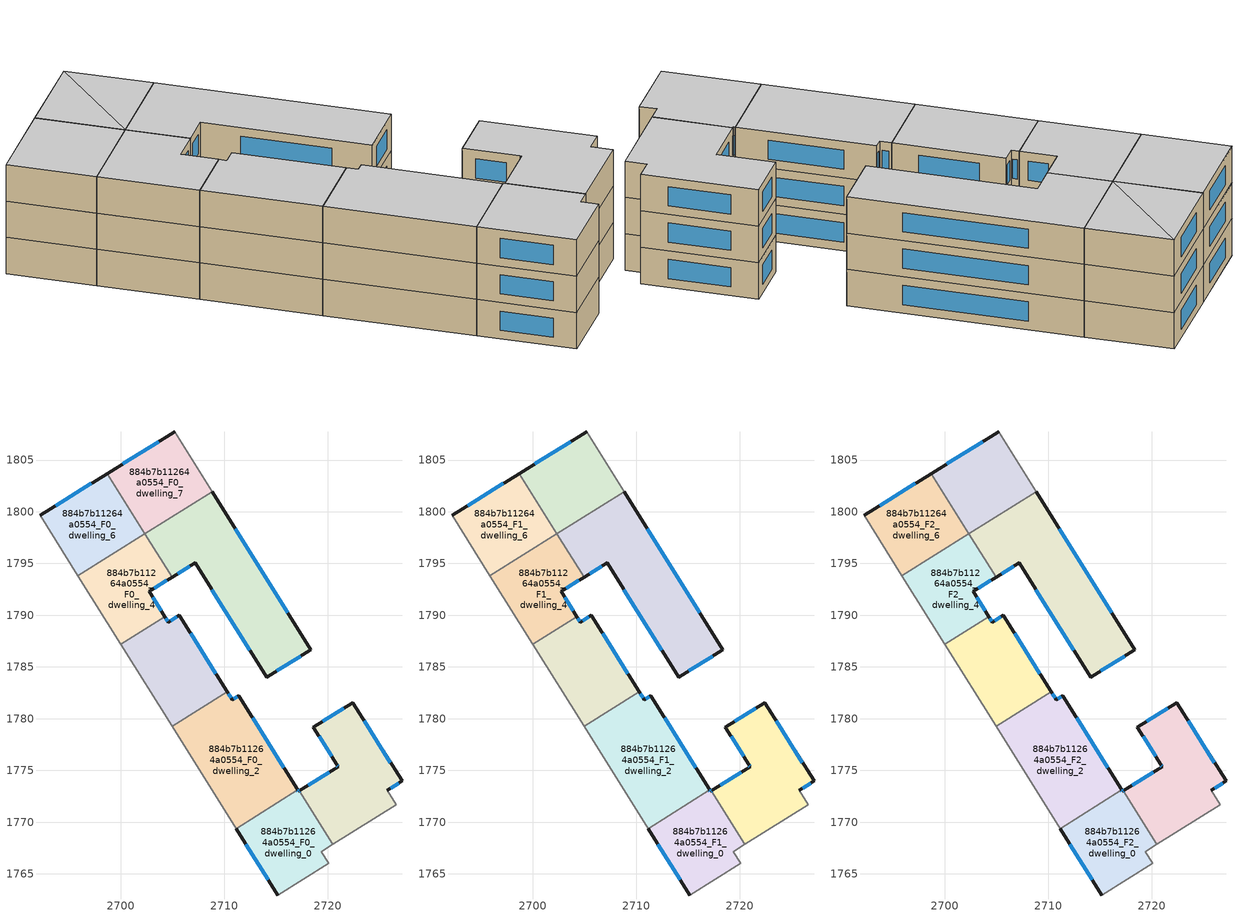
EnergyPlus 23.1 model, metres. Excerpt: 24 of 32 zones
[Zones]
884b7b11264a0554_F0_dwelling_0
 floor ground (EU_floor_Construction): 2717.26,1773.03 2720.52,1767.84 2719.4,1767.14 2720.12,1766 2715.18,1762.93 2711.14,1769.38 2717.1,1773.11 2717.18,1772.98 z0
 wall outside (EU_wall_Construction): 2711.14,1769.38 2715.18,1762.93 / 2717.26,1773.03 2717.18,1772.98 2717.1,1773.11 z0:3
 wall adiabatic (EU_wall_Construction): 2715.18,1762.93 2720.12,1766 2719.4,1767.14 2720.52,1767.84 z0:3
 wall to 884b7b11264a0554_F0_dwelling_2 (EU_wall_Construction): 2717.1,1773.1 2711.14,1769.38 z0:3
 wall to 884b7b11264a0554_F0_dwelling_1 (EU_wall_Construction): 2720.51,1767.84 2717.26,1773.03 z0:3
 window (EU_Window_Construction): 2712.09,1767.86 2714.23,1764.44 / 2717.16,1773.01 2717.12,1773.08 / 2717.24,1773.02 2717.2,1772.99 z0.7:2.3
884b7b11264a0554_F0_dwelling_1
 floor ground (EU_floor_Construction): 2722.44,1781.55 2727.19,1773.98 2725.75,1773.08 2726.64,1771.66 2720.52,1767.84 2717.26,1773.03 2721.02,1775.36 2720.93,1775.5 2718.63,1779.18 z0
 wall outside (EU_wall_Construction): 2725.75,1773.08 2727.19,1773.98 2722.44,1781.55 2718.63,1779.18 2720.93,1775.5 2721.02,1775.36 2717.26,1773.03 z0:3
 wall adiabatic (EU_wall_Construction): 2720.52,1767.84 2726.64,1771.66 2725.75,1773.08 z0:3
 window (EU_Window_Construction): 2726.07,1775.76 2723.55,1779.78 / 2726.08,1773.29 2726.85,1773.77 / 2720.14,1774.82 2718.14,1773.58 / 2720.95,1775.47 2721,1775.4 / 2719.17,1778.32 2720.39,1776.37 / 2721.54,1781 2719.52,1779.74 z0.7:2.3
884b7b11264a0554_F0_dwelling_2
 floor ground (EU_floor_Construction): 2711.4,1782.22 2717.1,1773.11 2711.14,1769.38 2704.96,1779.26 2710.29,1782.6 2710.77,1781.83 z0
 wall outside (EU_wall_Construction): 2717.1,1773.11 2711.4,1782.22 2710.77,1781.83 2710.29,1782.6 z0:3
 wall adiabatic (EU_wall_Construction): 2704.96,1779.26 2711.14,1769.38 z0:3
 wall to 884b7b11264a0554_F0_dwelling_3 (EU_wall_Construction): 2710.29,1782.6 2704.95,1779.26 z0:3
 window (EU_Window_Construction): 2710.66,1782.01 2710.4,1782.42 / 2711.25,1782.13 2710.92,1781.92 / 2715.76,1775.24 2712.74,1780.08 z0.7:2.3
884b7b11264a0554_F0_dwelling_3
 floor ground (EU_floor_Construction): 2705.67,1789.99 2710.29,1782.6 2704.96,1779.26 2700.01,1787.17 2704.27,1789.84 2704.6,1789.31 z0
 wall outside (EU_wall_Construction): 2710.29,1782.6 2705.67,1789.99 2704.6,1789.31 2704.27,1789.84 z0:3
 wall adiabatic (EU_wall_Construction): 2700.01,1787.17 2704.96,1779.26 z0:3
 wall to 884b7b11264a0554_F0_dwelling_4 (EU_wall_Construction): 2704.27,1789.84 2700,1787.17 z0:3
 window (EU_Window_Construction): 2704.52,1789.44 2704.35,1789.71 / 2705.42,1789.83 2704.85,1789.47 / 2709.2,1784.34 2706.75,1788.25 z0.7:2.3
884b7b11264a0554_F0_dwelling_4
 floor ground (EU_floor_Construction): 2702.32,1797.87 2704.96,1793.68 2702.73,1792.29 2704.27,1789.84 2700,1787.17 2695.84,1793.82 z0; 2702.33,1797.88 2704.96,1793.68 2702.32,1797.87 z0
 wall outside (EU_wall_Construction): 2704.27,1789.84 2702.73,1792.29 2704.96,1793.68 z0:3
 wall adiabatic (EU_wall_Construction): 2695.84,1793.82 2700.01,1787.17 z0:3
 wall to 884b7b11264a0554_F0_dwelling_5 (EU_wall_Construction): 2704.96,1793.68 2702.33,1797.88 z0:3
 wall to 884b7b11264a0554_F0_dwelling_6 (EU_wall_Construction): 2702.32,1797.87 2695.84,1793.82 z0:3
 wall to 884b7b11264a0554_F0_dwelling_7 (EU_wall_Construction): 2702.33,1797.88 2702.32,1797.87 z0:3
 window (EU_Window_Construction): 2703.26,1792.62 2704.44,1793.36 / 2703.91,1790.41 2703.09,1791.72 z0.7:2.3
884b7b11264a0554_F0_dwelling_5
 floor ground (EU_floor_Construction): 2708.82,1801.94 2718.38,1786.67 2714.1,1784.01 2707.18,1795.06 2704.96,1793.68 2702.33,1797.88 z0
 wall outside (EU_wall_Construction): 2704.96,1793.68 2707.18,1795.06 2714.1,1784.01 2718.38,1786.67 2708.82,1801.94 z0:3
 wall to 884b7b11264a0554_F0_dwelling_7 (EU_wall_Construction): 2708.82,1801.94 2702.33,1797.88 z0:3
 window (EU_Window_Construction): 2705.48,1794.01 2706.66,1794.74 / 2716.14,1790.26 2711.06,1798.36 / 2715.1,1784.63 2717.37,1786.04 / 2708.8,1792.47 2712.47,1786.6 z0.7:2.3
884b7b11264a0554_F0_dwelling_6
 floor ground (EU_floor_Construction): 2698.68,1803.68 2702.32,1797.87 2695.84,1793.82 2692.19,1799.65 z0
 wall outside (EU_wall_Construction): 2698.68,1803.68 2692.19,1799.65 z0:3
 wall adiabatic (EU_wall_Construction): 2692.19,1799.65 2695.84,1793.82 z0:3
 wall to 884b7b11264a0554_F0_dwelling_7 (EU_wall_Construction): 2702.32,1797.87 2698.68,1803.68 z0:3
 window (EU_Window_Construction): 2697.16,1802.74 2693.72,1800.6 z0.7:2.3
884b7b11264a0554_F0_dwelling_7
 floor ground (EU_floor_Construction): 2705.19,1807.73 2708.82,1801.94 2702.32,1797.87 2698.68,1803.68 z0
 wall outside (EU_wall_Construction): 2705.19,1807.73 2698.68,1803.68 z0:3
 wall adiabatic (EU_wall_Construction): 2708.82,1801.94 2705.19,1807.73 z0:3
 window (EU_Window_Construction): 2703.66,1806.78 2700.21,1804.64 z0.7:2.3
884b7b11264a0554_F1_dwelling_0
 floor to 884b7b11264a0554_F0_dwelling_0 (EU_floor_Construction): 2717.26,1773.03 2720.51,1767.84 2719.4,1767.14 2720.12,1766 2715.18,1762.93 2711.14,1769.38 2717.1,1773.11 2717.18,1772.98 z3
 wall outside (EU_wall_Construction): 2711.14,1769.38 2715.18,1762.93 / 2717.26,1773.03 2717.18,1772.98 2717.1,1773.11 z3:6
 wall adiabatic (EU_wall_Construction): 2715.18,1762.93 2720.12,1766 2719.4,1767.14 2720.52,1767.84 z3:6
 wall to 884b7b11264a0554_F1_dwelling_2 (EU_wall_Construction): 2717.1,1773.1 2711.14,1769.38 z3:6
 wall to 884b7b11264a0554_F1_dwelling_1 (EU_wall_Construction): 2720.51,1767.84 2717.26,1773.03 z3:6
 window (EU_Window_Construction): 2712.09,1767.86 2714.23,1764.44 / 2717.16,1773.01 2717.12,1773.08 / 2717.24,1773.02 2717.2,1772.99 z3.7:5.3
884b7b11264a0554_F1_dwelling_1
 floor to 884b7b11264a0554_F0_dwelling_1 (EU_floor_Construction): 2722.44,1781.55 2727.19,1773.98 2725.75,1773.08 2726.64,1771.66 2720.51,1767.84 2717.26,1773.03 2721.02,1775.36 2720.93,1775.5 2718.63,1779.18 z3
 wall outside (EU_wall_Construction): 2725.75,1773.08 2727.19,1773.98 2722.44,1781.55 2718.63,1779.18 2720.93,1775.5 2721.02,1775.36 2717.26,1773.03 z3:6
 wall adiabatic (EU_wall_Construction): 2720.52,1767.84 2726.64,1771.66 2725.75,1773.08 z3:6
 window (EU_Window_Construction): 2726.07,1775.76 2723.55,1779.78 / 2726.08,1773.29 2726.85,1773.77 / 2720.14,1774.82 2718.14,1773.58 / 2720.95,1775.47 2721,1775.4 / 2719.17,1778.32 2720.39,1776.37 / 2721.54,1781 2719.52,1779.74 z3.7:5.3
884b7b11264a0554_F1_dwelling_2
 floor to 884b7b11264a0554_F0_dwelling_2 (EU_floor_Construction): 2711.4,1782.22 2717.1,1773.11 2711.14,1769.38 2704.95,1779.26 2710.29,1782.6 2710.77,1781.83 z3
 wall outside (EU_wall_Construction): 2717.1,1773.11 2711.4,1782.22 2710.77,1781.83 2710.29,1782.6 z3:6
 wall adiabatic (EU_wall_Construction): 2704.96,1779.26 2711.14,1769.38 z3:6
 wall to 884b7b11264a0554_F1_dwelling_3 (EU_wall_Construction): 2710.29,1782.6 2704.95,1779.26 z3:6
 window (EU_Window_Construction): 2710.66,1782.01 2710.4,1782.42 / 2711.25,1782.13 2710.92,1781.92 / 2715.76,1775.24 2712.74,1780.08 z3.7:5.3
884b7b11264a0554_F1_dwelling_3
 floor to 884b7b11264a0554_F0_dwelling_3 (EU_floor_Construction): 2705.67,1789.99 2710.29,1782.6 2704.95,1779.26 2700,1787.17 2704.27,1789.84 2704.6,1789.31 z3
 wall outside (EU_wall_Construction): 2710.29,1782.6 2705.67,1789.99 2704.6,1789.31 2704.27,1789.84 z3:6
 wall adiabatic (EU_wall_Construction): 2700.01,1787.17 2704.96,1779.26 z3:6
 wall to 884b7b11264a0554_F1_dwelling_4 (EU_wall_Construction): 2704.27,1789.84 2700,1787.17 z3:6
 window (EU_Window_Construction): 2704.52,1789.44 2704.35,1789.71 / 2705.42,1789.83 2704.85,1789.47 / 2709.2,1784.34 2706.75,1788.25 z3.7:5.3
884b7b11264a0554_F1_dwelling_4
 floor to 884b7b11264a0554_F0_dwelling_4 (EU_floor_Construction): 2702.32,1797.87 2704.96,1793.68 2702.73,1792.29 2704.27,1789.84 2700,1787.17 2695.84,1793.82 z3; 2702.33,1797.88 2704.96,1793.68 2702.32,1797.88 z3
 wall outside (EU_wall_Construction): 2704.27,1789.84 2702.73,1792.29 2704.96,1793.68 z3:6
 wall adiabatic (EU_wall_Construction): 2695.84,1793.82 2700.01,1787.17 z3:6
 wall to 884b7b11264a0554_F1_dwelling_5 (EU_wall_Construction): 2704.96,1793.68 2702.33,1797.88 z3:6
 wall to 884b7b11264a0554_F1_dwelling_6 (EU_wall_Construction): 2702.32,1797.87 2695.84,1793.82 z3:6
 wall to 884b7b11264a0554_F1_dwelling_7 (EU_wall_Construction): 2702.33,1797.88 2702.32,1797.87 z3:6
 window (EU_Window_Construction): 2703.26,1792.62 2704.44,1793.36 / 2703.91,1790.41 2703.09,1791.72 z3.7:5.3
884b7b11264a0554_F1_dwelling_5
 floor to 884b7b11264a0554_F0_dwelling_5 (EU_floor_Construction): 2708.82,1801.94 2718.38,1786.67 2714.1,1784.01 2707.18,1795.06 2704.96,1793.68 2702.33,1797.88 z3
 wall outside (EU_wall_Construction): 2704.96,1793.68 2707.18,1795.06 2714.1,1784.01 2718.38,1786.67 2708.82,1801.94 z3:6
 wall to 884b7b11264a0554_F1_dwelling_7 (EU_wall_Construction): 2708.82,1801.94 2702.33,1797.88 z3:6
 window (EU_Window_Construction): 2705.48,1794.01 2706.66,1794.74 / 2716.14,1790.26 2711.06,1798.36 / 2715.1,1784.63 2717.37,1786.04 / 2708.8,1792.47 2712.47,1786.6 z3.7:5.3
884b7b11264a0554_F1_dwelling_6
 floor to 884b7b11264a0554_F0_dwelling_6 (EU_floor_Construction): 2698.68,1803.68 2702.32,1797.87 2695.84,1793.82 2692.19,1799.65 z3
 wall outside (EU_wall_Construction): 2698.68,1803.68 2692.19,1799.65 z3:6
 wall adiabatic (EU_wall_Construction): 2692.19,1799.65 2695.84,1793.82 z3:6
 wall to 884b7b11264a0554_F1_dwelling_7 (EU_wall_Construction): 2702.32,1797.87 2698.68,1803.68 z3:6
 window (EU_Window_Construction): 2697.16,1802.74 2693.72,1800.6 z3.7:5.3
884b7b11264a0554_F1_dwelling_7
 floor to 884b7b11264a0554_F0_dwelling_7 (EU_floor_Construction): 2705.19,1807.73 2702.33,1797.88 2702.32,1797.87 2698.68,1803.68 z3; 2705.19,1807.73 2708.82,1801.94 2702.33,1797.88 z3
 wall outside (EU_wall_Construction): 2705.19,1807.73 2698.68,1803.68 z3:6
 wall adiabatic (EU_wall_Construction): 2708.82,1801.94 2705.19,1807.73 z3:6
 window (EU_Window_Construction): 2703.66,1806.78 2700.21,1804.64 z3.7:5.3
884b7b11264a0554_F2_dwelling_0
 floor to 884b7b11264a0554_F1_dwelling_0 (EU_floor_Construction): 2717.26,1773.03 2720.51,1767.84 2719.4,1767.14 2720.12,1766 2715.18,1762.93 2711.14,1769.38 2717.1,1773.11 2717.18,1772.98 z6
 wall outside (EU_wall_Construction): 2711.14,1769.38 2715.18,1762.93 / 2717.26,1773.03 2717.18,1772.98 2717.1,1773.11 z6:9
 wall adiabatic (EU_wall_Construction): 2715.18,1762.93 2720.12,1766 2719.4,1767.14 2720.52,1767.84 z6:9
 wall to 884b7b11264a0554_F2_dwelling_2 (EU_wall_Construction): 2717.1,1773.1 2711.14,1769.38 z6:9
 wall to 884b7b11264a0554_F2_dwelling_1 (EU_wall_Construction): 2720.51,1767.84 2717.26,1773.03 z6:9
 window (EU_Window_Construction): 2712.09,1767.86 2714.23,1764.44 / 2717.16,1773.01 2717.12,1773.08 / 2717.24,1773.02 2717.2,1772.99 z6.7:8.3
 ceiling to 884b7b11264a0554_F3_dwelling_0 (EU_floor_Construction): 2720.12,1766 2719.4,1767.14 2720.51,1767.84 2717.26,1773.03 2717.18,1772.98 2717.1,1773.11 2711.14,1769.38 2715.18,1762.93 z9
884b7b11264a0554_F2_dwelling_1
 floor to 884b7b11264a0554_F1_dwelling_1 (EU_floor_Construction): 2722.44,1781.55 2727.19,1773.98 2725.75,1773.08 2726.64,1771.66 2720.51,1767.84 2717.26,1773.03 2721.02,1775.36 2720.93,1775.5 2718.63,1779.18 z6
 wall outside (EU_wall_Construction): 2725.75,1773.08 2727.19,1773.98 2722.44,1781.55 2718.63,1779.18 2720.93,1775.5 2721.02,1775.36 2717.26,1773.03 z6:9
 wall adiabatic (EU_wall_Construction): 2720.52,1767.84 2726.64,1771.66 2725.75,1773.08 z6:9
 window (EU_Window_Construction): 2726.07,1775.76 2723.55,1779.78 / 2726.08,1773.29 2726.85,1773.77 / 2720.14,1774.82 2718.14,1773.58 / 2720.95,1775.47 2721,1775.4 / 2719.17,1778.32 2720.39,1776.37 / 2721.54,1781 2719.52,1779.74 z6.7:8.3
 ceiling to 884b7b11264a0554_F3_dwelling_1 (EU_floor_Construction): 2726.64,1771.66 2725.75,1773.08 2727.19,1773.98 2722.44,1781.55 2718.63,1779.18 2720.93,1775.5 2721.02,1775.36 2717.26,1773.03 2720.51,1767.84 z9
884b7b11264a0554_F2_dwelling_2
 floor to 884b7b11264a0554_F1_dwelling_2 (EU_floor_Construction): 2711.4,1782.22 2717.1,1773.11 2711.14,1769.38 2704.95,1779.26 2710.29,1782.6 2710.77,1781.83 z6
 wall outside (EU_wall_Construction): 2717.1,1773.11 2711.4,1782.22 2710.77,1781.83 2710.29,1782.6 z6:9
 wall adiabatic (EU_wall_Construction): 2704.96,1779.26 2711.14,1769.38 z6:9
 wall to 884b7b11264a0554_F2_dwelling_3 (EU_wall_Construction): 2710.29,1782.6 2704.95,1779.26 z6:9
 window (EU_Window_Construction): 2710.66,1782.01 2710.4,1782.42 / 2711.25,1782.13 2710.92,1781.92 / 2715.76,1775.24 2712.74,1780.08 z6.7:8.3
 ceiling to 884b7b11264a0554_F3_dwelling_2 (EU_floor_Construction): 2717.1,1773.11 2711.4,1782.22 2710.77,1781.83 2710.29,1782.6 2704.95,1779.26 2711.14,1769.38 z9
884b7b11264a0554_F2_dwelling_3
 floor to 884b7b11264a0554_F1_dwelling_3 (EU_floor_Construction): 2705.67,1789.99 2710.29,1782.6 2704.95,1779.26 2700,1787.17 2704.27,1789.84 2704.6,1789.31 z6
 wall outside (EU_wall_Construction): 2710.29,1782.6 2705.67,1789.99 2704.6,1789.31 2704.27,1789.84 z6:9
 wall adiabatic (EU_wall_Construction): 2700.01,1787.17 2704.96,1779.26 z6:9
 wall to 884b7b11264a0554_F2_dwelling_4 (EU_wall_Construction): 2704.27,1789.84 2700,1787.17 z6:9
 window (EU_Window_Construction): 2704.52,1789.44 2704.35,1789.71 / 2705.42,1789.83 2704.85,1789.47 / 2709.2,1784.34 2706.75,1788.25 z6.7:8.3
 ceiling to 884b7b11264a0554_F3_dwelling_3 (EU_floor_Construction): 2710.29,1782.6 2705.67,1789.99 2704.6,1789.31 2704.27,1789.84 2700,1787.17 2704.95,1779.26 z9
884b7b11264a0554_F2_dwelling_4
 floor to 884b7b11264a0554_F1_dwelling_4 (EU_floor_Construction): 2702.32,1797.87 2704.96,1793.68 2702.73,1792.29 2704.27,1789.84 2700,1787.17 2695.84,1793.82 z6; 2702.33,1797.88 2704.96,1793.68 2702.32,1797.88 z6
 wall outside (EU_wall_Construction): 2704.27,1789.84 2702.73,1792.29 2704.96,1793.68 z6:9
 wall adiabatic (EU_wall_Construction): 2695.84,1793.82 2700.01,1787.17 z6:9
 wall to 884b7b11264a0554_F2_dwelling_5 (EU_wall_Construction): 2704.96,1793.68 2702.33,1797.88 z6:9
 wall to 884b7b11264a0554_F2_dwelling_6 (EU_wall_Construction): 2702.32,1797.87 2695.84,1793.82 z6:9
 wall to 884b7b11264a0554_F2_dwelling_7 (EU_wall_Construction): 2702.33,1797.88 2702.32,1797.87 z6:9
 window (EU_Window_Construction): 2703.26,1792.62 2704.44,1793.36 / 2703.91,1790.41 2703.09,1791.72 z6.7:8.3
 ceiling to 884b7b11264a0554_F3_dwelling_4 (EU_floor_Construction): 2704.27,1789.84 2702.73,1792.29 2704.96,1793.68 2702.32,1797.87 2695.84,1793.82 2700,1787.17 z9; 2704.96,1793.68 2702.33,1797.88 2702.32,1797.88 z9
884b7b11264a0554_F2_dwelling_5
 floor to 884b7b11264a0554_F1_dwelling_5 (EU_floor_Construction): 2708.82,1801.94 2718.38,1786.67 2714.1,1784.01 2707.18,1795.06 2704.96,1793.68 2702.33,1797.88 z6
 wall outside (EU_wall_Construction): 2704.96,1793.68 2707.18,1795.06 2714.1,1784.01 2718.38,1786.67 2708.82,1801.94 z6:9
 wall to 884b7b11264a0554_F2_dwelling_7 (EU_wall_Construction): 2708.82,1801.94 2702.33,1797.88 z6:9
 window (EU_Window_Construction): 2705.48,1794.01 2706.66,1794.74 / 2716.14,1790.26 2711.06,1798.36 / 2715.1,1784.63 2717.37,1786.04 / 2708.8,1792.47 2712.47,1786.6 z6.7:8.3
 ceiling to 884b7b11264a0554_F3_dwelling_5 (EU_floor_Construction): 2718.38,1786.67 2708.82,1801.94 2702.33,1797.88 2704.96,1793.68 2707.18,1795.06 2714.1,1784.01 z9
884b7b11264a0554_F2_dwelling_6
 floor to 884b7b11264a0554_F1_dwelling_6 (EU_floor_Construction): 2698.68,1803.68 2702.32,1797.87 2695.84,1793.82 2692.19,1799.65 z6
 wall outside (EU_wall_Construction): 2698.68,1803.68 2692.19,1799.65 z6:9
 wall adiabatic (EU_wall_Construction): 2692.19,1799.65 2695.84,1793.82 z6:9
 wall to 884b7b11264a0554_F2_dwelling_7 (EU_wall_Construction): 2702.32,1797.87 2698.68,1803.68 z6:9
 window (EU_Window_Construction): 2697.16,1802.74 2693.72,1800.6 z6.7:8.3
 ceiling to 884b7b11264a0554_F3_dwelling_6 (EU_floor_Construction): 2702.32,1797.87 2698.68,1803.68 2692.19,1799.65 2695.84,1793.82 z9
884b7b11264a0554_F2_dwelling_7
 floor to 884b7b11264a0554_F1_dwelling_7 (EU_floor_Construction): 2705.19,1807.73 2702.33,1797.88 2702.32,1797.87 2698.68,1803.68 z6; 2705.19,1807.73 2708.82,1801.94 2702.33,1797.88 z6
 wall outside (EU_wall_Construction): 2705.19,1807.73 2698.68,1803.68 z6:9
 wall adiabatic (EU_wall_Construction): 2708.82,1801.94 2705.19,1807.73 z6:9
 window (EU_Window_Construction): 2703.66,1806.78 2700.21,1804.64 z6.7:8.3
 ceiling to 884b7b11264a0554_F3_dwelling_7 (EU_floor_Construction): 2702.33,1797.88 2705.19,1807.73 2698.68,1803.68 2702.32,1797.87 z9; 2708.82,1801.94 2705.19,1807.73 2702.33,1797.88 z9
[Building]
EU S2 Campaign: North Axis=0; Terrain=City; Solar Distribution=FullExterior
[Site:Location]
Budapest.Ferenc.Liszt.Intl.AP: Latitude=47.437; Longitude=19.256; Time Zone=1; Elevation=185
[SizingPeriod:WeatherFileDays]
AnnualSizingPeriod: Begin Month=1; Begin Day of Month=1; End Month=12; End Day of Month=31; Day of Week for Start Day=Monday; Use Weather File Daylight Saving Period=No; Use Weather File Rain and Snow Indicators=No
[MATERIAL]
EU_InternalMass_Material: Roughness=MediumRough; Thickness=0.1; Conductivity=1; Density=1800; Specific Heat=900; Thermal Absorptance=0.9; Solar Absorptance=0.7; Visible Absorptance=0.7
[MATERIAL:NOMASS] Roughness=MediumRough; Thermal Absorptance=0.9; Solar Absorptance=0.7; Visible Absorptance=0.7
Name | Thermal Resistance
EU_wall_NoMass | 0.832559
EU_floor_NoMass | 0.872794
[WINDOWMATERIAL:SIMPLEGLAZINGSYSTEM]
EU_Window_SimpleGlazing: UFactor=2.79869; Solar Heat Gain Coefficient=0.75; Visible Transmittance=0.75
[CONSTRUCTION]
EU_wall_Construction: EU_wall_NoMass
EU_floor_Construction: EU_floor_NoMass
EU_Window_Construction: EU_Window_SimpleGlazing
EU_InternalMass_Construction: EU_InternalMass_Material
[ZONE] Type=1; Multiplier=1; Ceiling Height=autocalculate; Floor Area=autocalculate; Part of Total Floor Area=Yes
Name | Volume
884b7b11264a0554_F0_dwelling_0; 884b7b11264a0554_F1_dwelling_0; 884b7b11264a0554_F2_dwelling_0 | 157.467
884b7b11264a0554_F0_dwelling_1 | 215.808
884b7b11264a0554_F1_dwelling_1; 884b7b11264a0554_F2_dwelling_1 | 215.807
884b7b11264a0554_F0_dwelling_2 | 243.836
884b7b11264a0554_F1_dwelling_2; 884b7b11264a0554_F2_dwelling_2 | 243.835
884b7b11264a0554_F0_dwelling_3; 884b7b11264a0554_F1_dwelling_3; 884b7b11264a0554_F2_dwelling_3 | 173.81
884b7b11264a0554_F0_dwelling_4; 884b7b11264a0554_F1_dwelling_4; 884b7b11264a0554_F2_dwelling_4 | 157.458
884b7b11264a0554_F0_dwelling_5; 884b7b11264a0554_F1_dwelling_5; 884b7b11264a0554_F2_dwelling_5 | 311.25
884b7b11264a0554_F0_dwelling_6; 884b7b11264a0554_F1_dwelling_6; 884b7b11264a0554_F2_dwelling_6 | 157.439
884b7b11264a0554_F0_dwelling_7; 884b7b11264a0554_F1_dwelling_7; 884b7b11264a0554_F2_dwelling_7 | 157.429
[INTERNALMASS] Construction=EU_InternalMass_Construction
Name | Zone or ZoneList | Surface Area
884b7b11264a0554_F0_dwelling_0_EU_InternalMass | 884b7b11264a0554_F0_dwelling_0 | 52.4889
884b7b11264a0554_F0_dwelling_1_EU_InternalMass | 884b7b11264a0554_F0_dwelling_1 | 71.9371
884b7b11264a0554_F0_dwelling_2_EU_InternalMass | 884b7b11264a0554_F0_dwelling_2 | 81.2787
884b7b11264a0554_F0_dwelling_3_EU_InternalMass | 884b7b11264a0554_F0_dwelling_3 | 57.9366
884b7b11264a0554_F0_dwelling_4_EU_InternalMass | 884b7b11264a0554_F0_dwelling_4 | 52.4868
884b7b11264a0554_F0_dwelling_5_EU_InternalMass | 884b7b11264a0554_F0_dwelling_5 | 103.749
884b7b11264a0554_F0_dwelling_6_EU_InternalMass | 884b7b11264a0554_F0_dwelling_6 | 52.4805
884b7b11264a0554_F0_dwelling_7_EU_InternalMass | 884b7b11264a0554_F0_dwelling_7 | 52.4772
884b7b11264a0554_F1_dwelling_0_EU_InternalMass | 884b7b11264a0554_F1_dwelling_0 | 52.4889
884b7b11264a0554_F1_dwelling_1_EU_InternalMass | 884b7b11264a0554_F1_dwelling_1 | 71.9371
884b7b11264a0554_F1_dwelling_2_EU_InternalMass | 884b7b11264a0554_F1_dwelling_2 | 81.2787
884b7b11264a0554_F1_dwelling_3_EU_InternalMass | 884b7b11264a0554_F1_dwelling_3 | 57.9366
884b7b11264a0554_F1_dwelling_4_EU_InternalMass | 884b7b11264a0554_F1_dwelling_4 | 52.4868
884b7b11264a0554_F1_dwelling_5_EU_InternalMass | 884b7b11264a0554_F1_dwelling_5 | 103.749
884b7b11264a0554_F1_dwelling_6_EU_InternalMass | 884b7b11264a0554_F1_dwelling_6 | 52.4805
884b7b11264a0554_F1_dwelling_7_EU_InternalMass | 884b7b11264a0554_F1_dwelling_7 | 52.4772
884b7b11264a0554_F2_dwelling_0_EU_InternalMass | 884b7b11264a0554_F2_dwelling_0 | 52.4889
884b7b11264a0554_F2_dwelling_1_EU_InternalMass | 884b7b11264a0554_F2_dwelling_1 | 71.9371
884b7b11264a0554_F2_dwelling_2_EU_InternalMass | 884b7b11264a0554_F2_dwelling_2 | 81.2787
884b7b11264a0554_F2_dwelling_3_EU_InternalMass | 884b7b11264a0554_F2_dwelling_3 | 57.9366
884b7b11264a0554_F2_dwelling_4_EU_InternalMass | 884b7b11264a0554_F2_dwelling_4 | 52.4868
884b7b11264a0554_F2_dwelling_5_EU_InternalMass | 884b7b11264a0554_F2_dwelling_5 | 103.749
884b7b11264a0554_F2_dwelling_6_EU_InternalMass | 884b7b11264a0554_F2_dwelling_6 | 52.4805
884b7b11264a0554_F2_dwelling_7_EU_InternalMass | 884b7b11264a0554_F2_dwelling_7 | 52.4772
[OTHEREQUIPMENT] Fuel Type=Electricity; Design Level Calculation Method=Watts/Area; Power per Zone Floor Area=1; Fraction Latent=0; Fraction Radiant=0; Fraction Lost=0; Carbon Dioxide Generation Rate=0; EndUse Subcategory=EU_Step8_InternalGains
Name | Zone or ZoneList or Space or SpaceList | Schedule
EU_Step8_InternalGain_884b7b11264a0554_F0_dwelling_0_f000 | 884b7b11264a0554_F0_dwelling_0 | EU_Step8_GainSchedule_884b7b11264a0554_F0_dwelling_0_f000
EU_Step8_InternalGain_884b7b11264a0554_F0_dwelling_1_f000 | 884b7b11264a0554_F0_dwelling_1 | EU_Step8_GainSchedule_884b7b11264a0554_F0_dwelling_1_f000
EU_Step8_InternalGain_884b7b11264a0554_F0_dwelling_2_f000 | 884b7b11264a0554_F0_dwelling_2 | EU_Step8_GainSchedule_884b7b11264a0554_F0_dwelling_2_f000
EU_Step8_InternalGain_884b7b11264a0554_F0_dwelling_3_f000 | 884b7b11264a0554_F0_dwelling_3 | EU_Step8_GainSchedule_884b7b11264a0554_F0_dwelling_3_f000
EU_Step8_InternalGain_884b7b11264a0554_F0_dwelling_4_f000 | 884b7b11264a0554_F0_dwelling_4 | EU_Step8_GainSchedule_884b7b11264a0554_F0_dwelling_4_f000
EU_Step8_InternalGain_884b7b11264a0554_F0_dwelling_5_f000 | 884b7b11264a0554_F0_dwelling_5 | EU_Step8_GainSchedule_884b7b11264a0554_F0_dwelling_5_f000
EU_Step8_InternalGain_884b7b11264a0554_F0_dwelling_6_f000 | 884b7b11264a0554_F0_dwelling_6 | EU_Step8_GainSchedule_884b7b11264a0554_F0_dwelling_6_f000
EU_Step8_InternalGain_884b7b11264a0554_F0_dwelling_7_f000 | 884b7b11264a0554_F0_dwelling_7 | EU_Step8_GainSchedule_884b7b11264a0554_F0_dwelling_7_f000
EU_Step8_InternalGain_884b7b11264a0554_F1_dwelling_0_f000 | 884b7b11264a0554_F1_dwelling_0 | EU_Step8_GainSchedule_884b7b11264a0554_F1_dwelling_0_f000
EU_Step8_InternalGain_884b7b11264a0554_F1_dwelling_1_f000 | 884b7b11264a0554_F1_dwelling_1 | EU_Step8_GainSchedule_884b7b11264a0554_F1_dwelling_1_f000
EU_Step8_InternalGain_884b7b11264a0554_F1_dwelling_2_f000 | 884b7b11264a0554_F1_dwelling_2 | EU_Step8_GainSchedule_884b7b11264a0554_F1_dwelling_2_f000
EU_Step8_InternalGain_884b7b11264a0554_F1_dwelling_3_f000 | 884b7b11264a0554_F1_dwelling_3 | EU_Step8_GainSchedule_884b7b11264a0554_F1_dwelling_3_f000
EU_Step8_InternalGain_884b7b11264a0554_F1_dwelling_4_f000 | 884b7b11264a0554_F1_dwelling_4 | EU_Step8_GainSchedule_884b7b11264a0554_F1_dwelling_4_f000
EU_Step8_InternalGain_884b7b11264a0554_F1_dwelling_5_f000 | 884b7b11264a0554_F1_dwelling_5 | EU_Step8_GainSchedule_884b7b11264a0554_F1_dwelling_5_f000
EU_Step8_InternalGain_884b7b11264a0554_F1_dwelling_6_f000 | 884b7b11264a0554_F1_dwelling_6 | EU_Step8_GainSchedule_884b7b11264a0554_F1_dwelling_6_f000
EU_Step8_InternalGain_884b7b11264a0554_F1_dwelling_7_f000 | 884b7b11264a0554_F1_dwelling_7 | EU_Step8_GainSchedule_884b7b11264a0554_F1_dwelling_7_f000
EU_Step8_InternalGain_884b7b11264a0554_F2_dwelling_0_f000 | 884b7b11264a0554_F2_dwelling_0 | EU_Step8_GainSchedule_884b7b11264a0554_F2_dwelling_0_f000
EU_Step8_InternalGain_884b7b11264a0554_F2_dwelling_1_f000 | 884b7b11264a0554_F2_dwelling_1 | EU_Step8_GainSchedule_884b7b11264a0554_F2_dwelling_1_f000
EU_Step8_InternalGain_884b7b11264a0554_F2_dwelling_2_f000 | 884b7b11264a0554_F2_dwelling_2 | EU_Step8_GainSchedule_884b7b11264a0554_F2_dwelling_2_f000
EU_Step8_InternalGain_884b7b11264a0554_F2_dwelling_3_f000 | 884b7b11264a0554_F2_dwelling_3 | EU_Step8_GainSchedule_884b7b11264a0554_F2_dwelling_3_f000
EU_Step8_InternalGain_884b7b11264a0554_F2_dwelling_4_f000 | 884b7b11264a0554_F2_dwelling_4 | EU_Step8_GainSchedule_884b7b11264a0554_F2_dwelling_4_f000
EU_Step8_InternalGain_884b7b11264a0554_F2_dwelling_5_f000 | 884b7b11264a0554_F2_dwelling_5 | EU_Step8_GainSchedule_884b7b11264a0554_F2_dwelling_5_f000
EU_Step8_InternalGain_884b7b11264a0554_F2_dwelling_6_f000 | 884b7b11264a0554_F2_dwelling_6 | EU_Step8_GainSchedule_884b7b11264a0554_F2_dwelling_6_f000
EU_Step8_InternalGain_884b7b11264a0554_F2_dwelling_7_f000 | 884b7b11264a0554_F2_dwelling_7 | EU_Step8_GainSchedule_884b7b11264a0554_F2_dwelling_7_f000
[ZONEVENTILATION:DESIGNFLOWRATE] Schedule=EU_AlwaysOn; Design Flow Rate Calculation Method=AirChanges/Hour; Air Changes per Hour=0.475469; Ventilation Type=Natural; Fan Pressure Rise=0; Fan Total Efficiency=1; Constant Term Coefficient=1; Temperature Term Coefficient=0; Velocity Term Coefficient=0; Velocity Squared Term Coefficient=0; Minimum Indoor Temperature=-100; Maximum Indoor Temperature=100; Delta Temperature=-100; Minimum Outdoor Temperature=-100; Maximum Outdoor Temperature=100; Maximum Wind Speed=40
Name | Zone or ZoneList or Space or SpaceList
EU_ConstantAir_884b7b11264a0554_F0_dwelling_0 | 884b7b11264a0554_F0_dwelling_0
EU_ConstantAir_884b7b11264a0554_F0_dwelling_1 | 884b7b11264a0554_F0_dwelling_1
EU_ConstantAir_884b7b11264a0554_F0_dwelling_2 | 884b7b11264a0554_F0_dwelling_2
EU_ConstantAir_884b7b11264a0554_F0_dwelling_3 | 884b7b11264a0554_F0_dwelling_3
EU_ConstantAir_884b7b11264a0554_F0_dwelling_4 | 884b7b11264a0554_F0_dwelling_4
EU_ConstantAir_884b7b11264a0554_F0_dwelling_5 | 884b7b11264a0554_F0_dwelling_5
EU_ConstantAir_884b7b11264a0554_F0_dwelling_6 | 884b7b11264a0554_F0_dwelling_6
EU_ConstantAir_884b7b11264a0554_F0_dwelling_7 | 884b7b11264a0554_F0_dwelling_7
EU_ConstantAir_884b7b11264a0554_F1_dwelling_0 | 884b7b11264a0554_F1_dwelling_0
EU_ConstantAir_884b7b11264a0554_F1_dwelling_1 | 884b7b11264a0554_F1_dwelling_1
EU_ConstantAir_884b7b11264a0554_F1_dwelling_2 | 884b7b11264a0554_F1_dwelling_2
EU_ConstantAir_884b7b11264a0554_F1_dwelling_3 | 884b7b11264a0554_F1_dwelling_3
EU_ConstantAir_884b7b11264a0554_F1_dwelling_4 | 884b7b11264a0554_F1_dwelling_4
EU_ConstantAir_884b7b11264a0554_F1_dwelling_5 | 884b7b11264a0554_F1_dwelling_5
EU_ConstantAir_884b7b11264a0554_F1_dwelling_6 | 884b7b11264a0554_F1_dwelling_6
EU_ConstantAir_884b7b11264a0554_F1_dwelling_7 | 884b7b11264a0554_F1_dwelling_7
EU_ConstantAir_884b7b11264a0554_F2_dwelling_0 | 884b7b11264a0554_F2_dwelling_0
EU_ConstantAir_884b7b11264a0554_F2_dwelling_1 | 884b7b11264a0554_F2_dwelling_1
EU_ConstantAir_884b7b11264a0554_F2_dwelling_2 | 884b7b11264a0554_F2_dwelling_2
EU_ConstantAir_884b7b11264a0554_F2_dwelling_3 | 884b7b11264a0554_F2_dwelling_3
EU_ConstantAir_884b7b11264a0554_F2_dwelling_4 | 884b7b11264a0554_F2_dwelling_4
EU_ConstantAir_884b7b11264a0554_F2_dwelling_5 | 884b7b11264a0554_F2_dwelling_5
EU_ConstantAir_884b7b11264a0554_F2_dwelling_6 | 884b7b11264a0554_F2_dwelling_6
EU_ConstantAir_884b7b11264a0554_F2_dwelling_7 | 884b7b11264a0554_F2_dwelling_7
[HVACTEMPLATE:THERMOSTAT] Constant Heating Setpoint=20; Constant Cooling Setpoint=50
EU_HeatOnly_884b7b11264a0554_F0_dwelling_0; EU_HeatOnly_884b7b11264a0554_F0_dwelling_1; EU_HeatOnly_884b7b11264a0554_F0_dwelling_2; EU_HeatOnly_884b7b11264a0554_F0_dwelling_3; EU_HeatOnly_884b7b11264a0554_F0_dwelling_4; EU_HeatOnly_884b7b11264a0554_F0_dwelling_5; EU_HeatOnly_884b7b11264a0554_F0_dwelling_6; EU_HeatOnly_884b7b11264a0554_F0_dwelling_7; EU_HeatOnly_884b7b11264a0554_F1_dwelling_0; EU_HeatOnly_884b7b11264a0554_F1_dwelling_1; EU_HeatOnly_884b7b11264a0554_F1_dwelling_2; EU_HeatOnly_884b7b11264a0554_F1_dwelling_3; EU_HeatOnly_884b7b11264a0554_F1_dwelling_4; EU_HeatOnly_884b7b11264a0554_F1_dwelling_5; EU_HeatOnly_884b7b11264a0554_F1_dwelling_6; EU_HeatOnly_884b7b11264a0554_F1_dwelling_7; EU_HeatOnly_884b7b11264a0554_F2_dwelling_0; EU_HeatOnly_884b7b11264a0554_F2_dwelling_1; EU_HeatOnly_884b7b11264a0554_F2_dwelling_2; EU_HeatOnly_884b7b11264a0554_F2_dwelling_3; EU_HeatOnly_884b7b11264a0554_F2_dwelling_4; EU_HeatOnly_884b7b11264a0554_F2_dwelling_5; EU_HeatOnly_884b7b11264a0554_F2_dwelling_6; EU_HeatOnly_884b7b11264a0554_F2_dwelling_7; EU_HeatOnly_884b7b11264a0554_F3_dwelling_0; EU_HeatOnly_884b7b11264a0554_F3_dwelling_1; EU_HeatOnly_884b7b11264a0554_F3_dwelling_2; EU_HeatOnly_884b7b11264a0554_F3_dwelling_3; EU_HeatOnly_884b7b11264a0554_F3_dwelling_4; EU_HeatOnly_884b7b11264a0554_F3_dwelling_5; EU_HeatOnly_884b7b11264a0554_F3_dwelling_6; EU_HeatOnly_884b7b11264a0554_F3_dwelling_7
[HVACTEMPLATE:ZONE:IDEALLOADSAIRSYSTEM] System Availability Schedule=EU_AlwaysOn; Maximum Heating Supply Air Temperature=50; Minimum Cooling Supply Air Temperature=13; Maximum Heating Supply Air Humidity Ratio=0.0156; Minimum Cooling Supply Air Humidity Ratio=0.0077; Heating Limit=NoLimit; Cooling Limit=NoLimit; Heating Availability Schedule=EU_AlwaysOn; Cooling Availability Schedule=EU_CoolingOff; Dehumidification Control Type=ConstantSensibleHeatRatio; Cooling Sensible Heat Ratio=0.7; Dehumidification Setpoint=60; Humidification Control Type=None; Humidification Setpoint=30; Outdoor Air Method=None; Outdoor Air Flow Rate per Person=0.00944; Outdoor Air Flow Rate per Zone Floor Area=0; Outdoor Air Flow Rate per Zone=0; Demand Controlled Ventilation Type=None; Outdoor Air Economizer Type=NoEconomizer; Heat Recovery Type=None; Sensible Heat Recovery Effectiveness=0.7; Latent Heat Recovery Effectiveness=0.65
Name | Template Thermostat
884b7b11264a0554_F0_dwelling_0 | EU_HeatOnly_884b7b11264a0554_F0_dwelling_0
884b7b11264a0554_F0_dwelling_1 | EU_HeatOnly_884b7b11264a0554_F0_dwelling_1
884b7b11264a0554_F0_dwelling_2 | EU_HeatOnly_884b7b11264a0554_F0_dwelling_2
884b7b11264a0554_F0_dwelling_3 | EU_HeatOnly_884b7b11264a0554_F0_dwelling_3
884b7b11264a0554_F0_dwelling_4 | EU_HeatOnly_884b7b11264a0554_F0_dwelling_4
884b7b11264a0554_F0_dwelling_5 | EU_HeatOnly_884b7b11264a0554_F0_dwelling_5
884b7b11264a0554_F0_dwelling_6 | EU_HeatOnly_884b7b11264a0554_F0_dwelling_6
884b7b11264a0554_F0_dwelling_7 | EU_HeatOnly_884b7b11264a0554_F0_dwelling_7
884b7b11264a0554_F1_dwelling_0 | EU_HeatOnly_884b7b11264a0554_F1_dwelling_0
884b7b11264a0554_F1_dwelling_1 | EU_HeatOnly_884b7b11264a0554_F1_dwelling_1
884b7b11264a0554_F1_dwelling_2 | EU_HeatOnly_884b7b11264a0554_F1_dwelling_2
884b7b11264a0554_F1_dwelling_3 | EU_HeatOnly_884b7b11264a0554_F1_dwelling_3
884b7b11264a0554_F1_dwelling_4 | EU_HeatOnly_884b7b11264a0554_F1_dwelling_4
884b7b11264a0554_F1_dwelling_5 | EU_HeatOnly_884b7b11264a0554_F1_dwelling_5
884b7b11264a0554_F1_dwelling_6 | EU_HeatOnly_884b7b11264a0554_F1_dwelling_6
884b7b11264a0554_F1_dwelling_7 | EU_HeatOnly_884b7b11264a0554_F1_dwelling_7
884b7b11264a0554_F2_dwelling_0 | EU_HeatOnly_884b7b11264a0554_F2_dwelling_0
884b7b11264a0554_F2_dwelling_1 | EU_HeatOnly_884b7b11264a0554_F2_dwelling_1
884b7b11264a0554_F2_dwelling_2 | EU_HeatOnly_884b7b11264a0554_F2_dwelling_2
884b7b11264a0554_F2_dwelling_3 | EU_HeatOnly_884b7b11264a0554_F2_dwelling_3
884b7b11264a0554_F2_dwelling_4 | EU_HeatOnly_884b7b11264a0554_F2_dwelling_4
884b7b11264a0554_F2_dwelling_5 | EU_HeatOnly_884b7b11264a0554_F2_dwelling_5
884b7b11264a0554_F2_dwelling_6 | EU_HeatOnly_884b7b11264a0554_F2_dwelling_6
884b7b11264a0554_F2_dwelling_7 | EU_HeatOnly_884b7b11264a0554_F2_dwelling_7
[SIZING:ZONE] Zone Cooling Design Supply Air Temperature Input Method=SupplyAirTemperature; Zone Cooling Design Supply Air Temperature=13; Zone Heating Design Supply Air Temperature Input Method=SupplyAirTemperature; Zone Heating Design Supply Air Temperature=50; Zone Cooling Design Supply Air Humidity Ratio=0.008; Zone Heating Design Supply Air Humidity Ratio=0.008; Cooling Design Air Flow Method=DesignDay; Cooling Design Air Flow Rate=0; Cooling Minimum Air Flow per Zone Floor Area=0.000762; Cooling Minimum Air Flow=0; Cooling Minimum Air Flow Fraction=0.2; Heating Design Air Flow Method=DesignDay; Heating Design Air Flow Rate=0; Heating Maximum Air Flow per Zone Floor Area=0.002032; Heating Maximum Air Flow=0.141576; Heating Maximum Air Flow Fraction=0.3; Account for Dedicated Outdoor Air System=No; Dedicated Outdoor Air System Control Strategy=NeutralSupplyAir; Dedicated Outdoor Air Low Setpoint Temperature for Design=autosize; Dedicated Outdoor Air High Setpoint Temperature for Design=autosize; Zone Load Sizing Method=Sensible Load Only No Latent Load; Zone Latent Cooling Design Supply Air Humidity Ratio Input Method=HumidityRatioDifference; Zone Cooling Design Supply Air Humidity Ratio Difference=0.005; Zone Latent Heating Design Supply Air Humidity Ratio Input Method=HumidityRatioDifference; Zone Humidification Design Supply Air Humidity Ratio Difference=0.005
884b7b11264a0554_F0_dwelling_0; 884b7b11264a0554_F0_dwelling_1; 884b7b11264a0554_F0_dwelling_2; 884b7b11264a0554_F0_dwelling_3; 884b7b11264a0554_F0_dwelling_4; 884b7b11264a0554_F0_dwelling_5; 884b7b11264a0554_F0_dwelling_6; 884b7b11264a0554_F0_dwelling_7; 884b7b11264a0554_F1_dwelling_0; 884b7b11264a0554_F1_dwelling_1; 884b7b11264a0554_F1_dwelling_2; 884b7b11264a0554_F1_dwelling_3; 884b7b11264a0554_F1_dwelling_4; 884b7b11264a0554_F1_dwelling_5; 884b7b11264a0554_F1_dwelling_6; 884b7b11264a0554_F1_dwelling_7; 884b7b11264a0554_F2_dwelling_0; 884b7b11264a0554_F2_dwelling_1; 884b7b11264a0554_F2_dwelling_2; 884b7b11264a0554_F2_dwelling_3; 884b7b11264a0554_F2_dwelling_4; 884b7b11264a0554_F2_dwelling_5; 884b7b11264a0554_F2_dwelling_6; 884b7b11264a0554_F2_dwelling_7
[SCHEDULE:CONSTANT]
Name | Hourly Value
EU_AlwaysOn | 1
EU_CoolingOff | 0
[SCHEDULE:FILE] Column Number=1; Rows to Skip at Top=0; Number of Hours of Data=8760; Column Separator=Comma; Interpolate to Timestep=No; Minutes per Item=60; Adjust Schedule for Daylight Savings=Yes
Name | File
EU_Step8_GainSchedule_884b7b11264a0554_F0_dwelling_0_f000 | ../../schedules/884b7b11264a0554/884b7b11264a0554_F0_dwelling_0_f000_gain.csv
EU_Step8_GainSchedule_884b7b11264a0554_F0_dwelling_1_f000 | ../../schedules/884b7b11264a0554/884b7b11264a0554_F0_dwelling_1_f000_gain.csv
EU_Step8_GainSchedule_884b7b11264a0554_F0_dwelling_2_f000 | ../../schedules/884b7b11264a0554/884b7b11264a0554_F0_dwelling_2_f000_gain.csv
EU_Step8_GainSchedule_884b7b11264a0554_F0_dwelling_3_f000 | ../../schedules/884b7b11264a0554/884b7b11264a0554_F0_dwelling_3_f000_gain.csv
EU_Step8_GainSchedule_884b7b11264a0554_F0_dwelling_4_f000 | ../../schedules/884b7b11264a0554/884b7b11264a0554_F0_dwelling_4_f000_gain.csv
EU_Step8_GainSchedule_884b7b11264a0554_F0_dwelling_5_f000 | ../../schedules/884b7b11264a0554/884b7b11264a0554_F0_dwelling_5_f000_gain.csv
EU_Step8_GainSchedule_884b7b11264a0554_F0_dwelling_6_f000 | ../../schedules/884b7b11264a0554/884b7b11264a0554_F0_dwelling_6_f000_gain.csv
EU_Step8_GainSchedule_884b7b11264a0554_F0_dwelling_7_f000 | ../../schedules/884b7b11264a0554/884b7b11264a0554_F0_dwelling_7_f000_gain.csv
EU_Step8_GainSchedule_884b7b11264a0554_F1_dwelling_0_f000 | ../../schedules/884b7b11264a0554/884b7b11264a0554_F1_dwelling_0_f000_gain.csv
EU_Step8_GainSchedule_884b7b11264a0554_F1_dwelling_1_f000 | ../../schedules/884b7b11264a0554/884b7b11264a0554_F1_dwelling_1_f000_gain.csv
EU_Step8_GainSchedule_884b7b11264a0554_F1_dwelling_2_f000 | ../../schedules/884b7b11264a0554/884b7b11264a0554_F1_dwelling_2_f000_gain.csv
EU_Step8_GainSchedule_884b7b11264a0554_F1_dwelling_3_f000 | ../../schedules/884b7b11264a0554/884b7b11264a0554_F1_dwelling_3_f000_gain.csv
EU_Step8_GainSchedule_884b7b11264a0554_F1_dwelling_4_f000 | ../../schedules/884b7b11264a0554/884b7b11264a0554_F1_dwelling_4_f000_gain.csv
EU_Step8_GainSchedule_884b7b11264a0554_F1_dwelling_5_f000 | ../../schedules/884b7b11264a0554/884b7b11264a0554_F1_dwelling_5_f000_gain.csv
EU_Step8_GainSchedule_884b7b11264a0554_F1_dwelling_6_f000 | ../../schedules/884b7b11264a0554/884b7b11264a0554_F1_dwelling_6_f000_gain.csv
EU_Step8_GainSchedule_884b7b11264a0554_F1_dwelling_7_f000 | ../../schedules/884b7b11264a0554/884b7b11264a0554_F1_dwelling_7_f000_gain.csv
EU_Step8_GainSchedule_884b7b11264a0554_F2_dwelling_0_f000 | ../../schedules/884b7b11264a0554/884b7b11264a0554_F2_dwelling_0_f000_gain.csv
EU_Step8_GainSchedule_884b7b11264a0554_F2_dwelling_1_f000 | ../../schedules/884b7b11264a0554/884b7b11264a0554_F2_dwelling_1_f000_gain.csv
EU_Step8_GainSchedule_884b7b11264a0554_F2_dwelling_2_f000 | ../../schedules/884b7b11264a0554/884b7b11264a0554_F2_dwelling_2_f000_gain.csv
EU_Step8_GainSchedule_884b7b11264a0554_F2_dwelling_3_f000 | ../../schedules/884b7b11264a0554/884b7b11264a0554_F2_dwelling_3_f000_gain.csv
EU_Step8_GainSchedule_884b7b11264a0554_F2_dwelling_4_f000 | ../../schedules/884b7b11264a0554/884b7b11264a0554_F2_dwelling_4_f000_gain.csv
EU_Step8_GainSchedule_884b7b11264a0554_F2_dwelling_5_f000 | ../../schedules/884b7b11264a0554/884b7b11264a0554_F2_dwelling_5_f000_gain.csv
EU_Step8_GainSchedule_884b7b11264a0554_F2_dwelling_6_f000 | ../../schedules/884b7b11264a0554/884b7b11264a0554_F2_dwelling_6_f000_gain.csv
EU_Step8_GainSchedule_884b7b11264a0554_F2_dwelling_7_f000 | ../../schedules/884b7b11264a0554/884b7b11264a0554_F2_dwelling_7_f000_gain.csv
